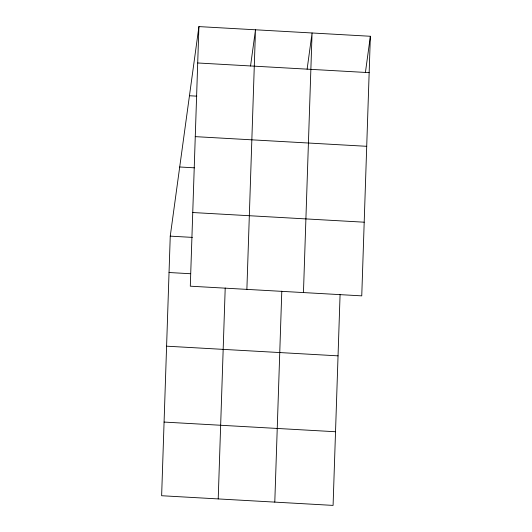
<?xml version="1.0" encoding="UTF-8"?>
<svg xmlns="http://www.w3.org/2000/svg" width="532" height="532" viewBox="0 0 532 532"><rect width="100%" height="100%" fill="white"/><g stroke="black" fill="none" stroke-linecap="round" stroke-linejoin="round"><path stroke-width="0.8" d="M198.915 26.6L190.303 286.189L361.753 295.858L370.365 36.269L198.915 26.6L170.247 236.142L161.635 495.731L333.085 505.4L340.081 294.469M218.213 498.923L225.209 287.985M246.881 289.381L255.493 29.792L250.539 66.015M274.791 502.115L281.794 291.177M303.459 292.567L312.071 32.984L307.117 69.207M365.411 72.492L370.365 36.269M197.705 62.976L369.155 72.645M189.452 95.747L196.833 96.166M195.264 136.638L366.714 146.307M179.71 166.995L194.466 167.826M192.744 212.527L364.194 222.196M170.247 236.142L192.385 237.392M169.043 272.517L190.363 273.721M166.596 346.179L338.046 355.848M164.082 422.069L335.532 431.738"/></g></svg>
